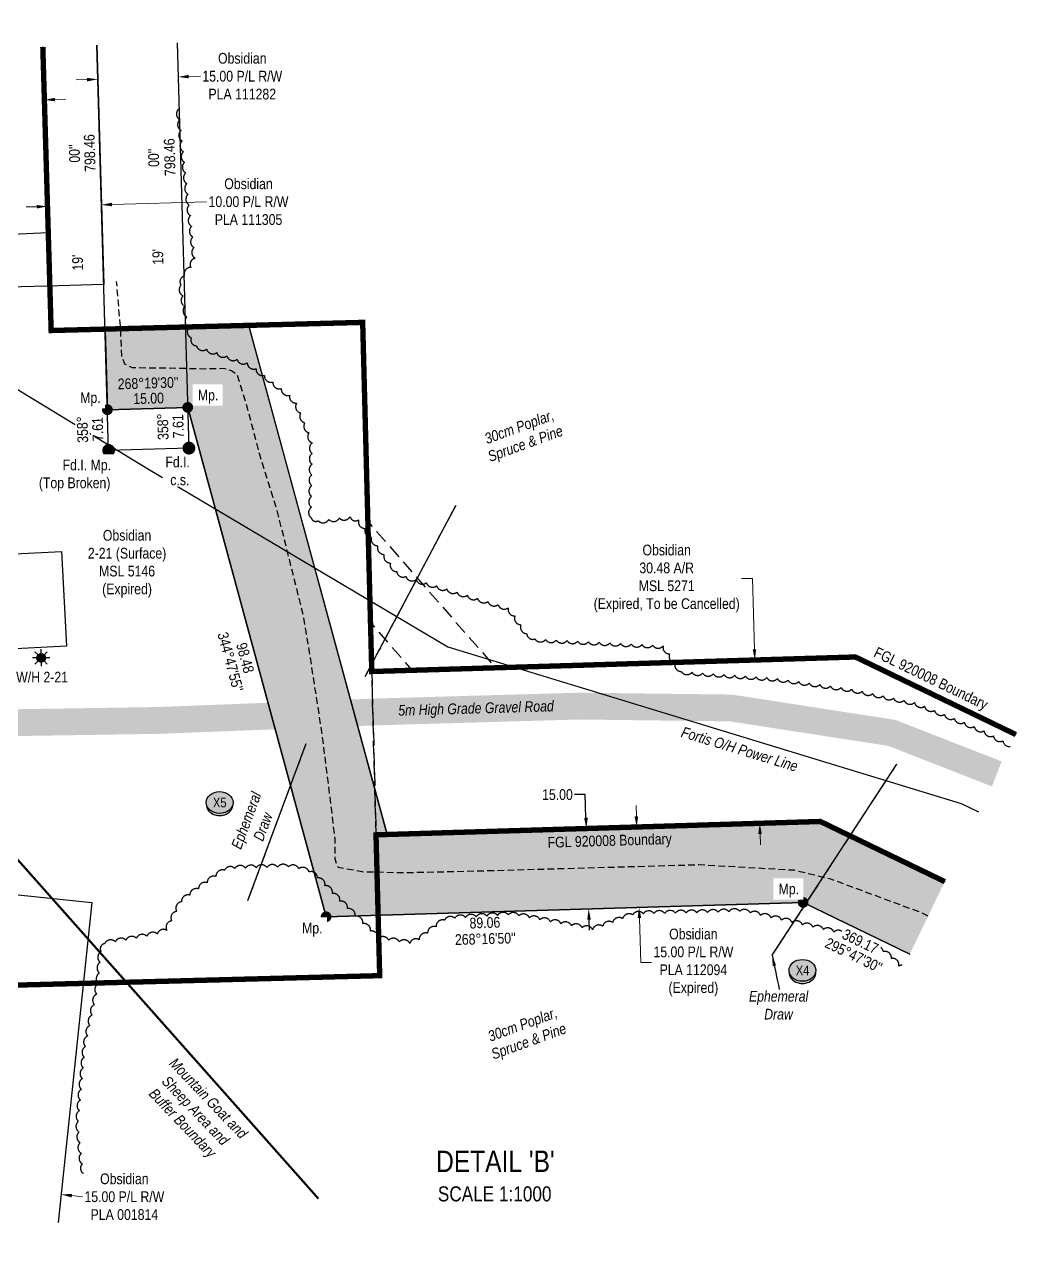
# Model space of a CAD drawing. Extents: x 627382 to 632469, y 5829498 to 5833219.
# Drawn here: x 627916 to 628843, y 5831524 to 5832666 of the extents above; entities that cross this region are included whole.
import ezdxf
from ezdxf.enums import TextEntityAlignment as Align

# ---------------------------------------------------------------- set-up
doc = ezdxf.new("R2010")
doc.units = 0
doc.header["$LTSCALE"] = 5
doc.header["$PDMODE"] = 34
doc.header["$PDSIZE"] = 0.03
for name, pattern in [('0', [1, 1, 0]), ('CENTERLINEX3', [5, 2.5, -1, 0.5, -1]), ('DASHDOT2', [12.7, 6.35, -3.175, 0, -3.175]), ('foc-ACCESSROAD', [3.75, 2.5, -1.25]), ('foc-FLOWLINE', [3.75, 2.5, -1.25]), ('foc-TOPO-ephemeral', [6.25, 3.125, -0.625, 0.625, -0.625, 0.625, -0.625]), ('UG_PIPE', [1.875, 1.25, -0.625])]:
    doc.linetypes.add(name, pattern=pattern)
doc.layers.get('Defpoints').update_dxf_attribs({"color": 9})
doc.layers.add('AS-FMA-T', color=7, linetype='Continuous', true_color=0x00b386)
for name, color, linetype in [('AS-PIPE-UG', 44, 'UG_PIPE'), ('AS-POWER', 104, 'foc-POWER'), ('AS-POWER-T', 104, 'Continuous'), ('AS-ROADS', 254, 'Continuous'), ('AS-WILDLIFE', 131, 'DASHDOT2'), ('C-AR', 13, 'foc-ACCESSROAD'), ('C-RW', 13, 'Continuous'), ('C-WS', 13, 'foc-ACCESSROAD'), ('C-WS-S', 8, 'Continuous'), ('CG-NOTES', 7, 'Continuous'), ('F-EZE', 190, 'foc-FLOWLINE'), ('L-BD', 7, 'Continuous'), ('L-MON', 1, 'Continuous'), ('P-CROSSINGS', 250, 'Continuous'), ('P-PROPOSED', 10, 'Continuous'), ('P-PROPOSED-H', 21, 'Continuous'), ('P-TXT', 4, 'Continuous'), ('T-BUSH', 110, '0'), ('T-BUSH-T', 110, 'Continuous'), ('T-DRAW', 143, 'foc-TOPO-ephemeral'), ('T-WATER-T', 170, 'Continuous')]:
    doc.layers.add(name, color=color, linetype=linetype)
doc.layers.add('AS-TRAPPER BOUNDARY', color=7, linetype='CENTERLINEX3', true_color=0xb85c00, transparency=0.6)
for name, color, linetype, lineweight in [('C-AR-T', 13, 'Continuous', 9), ('C-RW-T', 13, 'Continuous', 9), ('C-WS-T', 13, 'Continuous', 9), ('T-TEXT', 48, 'Continuous', 18)]:
    doc.layers.add(name, color=color, linetype=linetype, lineweight=lineweight)
doc.styles.add('240', font='ARIALN.TTF', dxfattribs={"height": 30})
doc.styles.add('80CG', font='ARIALN.TTF', dxfattribs={"height": 10})
doc.styles.add('80L', font='ARIALN.TTF', dxfattribs={"height": 10})
doc.styles.add('80LS', font='ARIALNI.TTF', dxfattribs={"height": 10})
doc.styles.add('Crossing', font='ARIALN.TTF', dxfattribs={"height": 10})
doc.styles.add('foc-LtypeFont', font='ARIALN.TTF', dxfattribs={"height": 7.35})
doc.linetypes.add('foc-POWER', pattern='A,6,-1,["P",foc-LtypeFont,S=0.2,R=0,X=-0.625,Y=-0.75],-1.24,4', length=12.24)
doc.linetypes.add('foc-TOPO-flowdirection-NOLINE', pattern='A,0,[">",foc-LtypeFont,S=0.3,R=0,X=0,Y=-0.945],-20,[">",foc-LtypeFont,S=0.3,R=0,X=0,Y=-0.945],0', length=20)
doc.dimstyles.new('Compass 5 000', dxfattribs={"dimscale": 5, "dimtxt": 9, "dimasz": 2, "dimexe": 0.2, "dimexo": 0.0625, "dimgap": 0.5, "dimtad": 0, "dimtih": 1, "dimtoh": 1, "dimzin": 0, "dimdsep": 46, "dimtxsty": '80CG', "dimcen": 0.1, "dimse1": 1, "dimse2": 1, "dimclrd": 256, "dimclrt": 256, "dimaunit": 1, "dimadec": 4, "dimazin": 0, "dimtfac": 0.06, "dimtofl": 0, "dimtmove": 0, "dimatfit": 1, "dimfxl": 0.2, "dimtolj": 1, "dimtzin": 0, "dimlwd": -1, "dimarcsym": 0})

# ---------------------------------------------------------------- blocks, each defined once
blk = doc.blocks.new('fdia')
at = {"color": 255, "const_width": 1}
blk.add_lwpolyline([(-0.5, 0, 1), (0.5, 0, 1)], format="xyb", close=True, dxfattribs=at)
blk = doc.blocks.new('Fdiaa')
blk.add_blockref('fdia', (0, 0))
blk = doc.blocks.new('fdib')
at = {"color": 1, "const_width": 1.6}
blk.add_lwpolyline([(-0.4, 0, 1), (0.4, 0, 1)], format="xyb", close=True, dxfattribs=at)
at = {"color": 1}
blk.add_circle((0, 0), 0.8, dxfattribs=at)
blk = doc.blocks.new('Fdibb')
blk.add_blockref('fdib', (0, 0))
blk = doc.blocks.new('fdicc')
for name in ['Fdibb', 'Fdiaa']:
    blk.add_blockref(name, (0, 0))
blk = doc.blocks.new('FDI')
blk.add_blockref('fdicc', (0, 0))
blk = doc.blocks.new('GAS')
h = blk.add_hatch(color=255)
h.dxf.hatch_style = 1
edge = h.paths.add_edge_path()
edge.add_arc((0, 0), 0.9, 0, 360)
for p, q in [((-0.81, 0), (-1.62, 0)), ((-0.57, 0.57), (-1.14, 1.14)), ((0, 0.81), (0, 1.62)), ((0.57, 0.57), (1.14, 1.14)), ((1.62, 0), (0.81, 0)), ((-0.57, -0.57), (-1.14, -1.14)), ((0, -0.81), (0, -1.62)), ((1.14, -1.14), (0.57, -0.57))]:
    blk.add_line(p, q)
blk.add_circle((0, 0), 0.8)
blk = doc.blocks.new('PLIA')
at = {"color": 255, "const_width": 1}
blk.add_lwpolyline([(-0.5, 0, 1), (0.5, 0, 1)], format="xyb", close=True, dxfattribs=at)
blk = doc.blocks.new('PLIAA')
blk.add_blockref('PLIA', (0, 0))
blk = doc.blocks.new('PLIB')
at = {"color": 1}
blk.add_circle((0, 0), 0.8, dxfattribs=at)
blk = doc.blocks.new('PLIBB')
blk.add_blockref('PLIB', (0, 0))
blk = doc.blocks.new('PLICC')
for name in ['PLIAA', 'PLIBB']:
    blk.add_blockref(name, (0, 0))
blk = doc.blocks.new('PLI')
blk.add_blockref('PLICC', (0, 0))
blk = doc.blocks.new('*D69')
at = {"layer": 'C-RW-T', "transparency": 16777216}
for p, q in [((628069.4, 5832617.1), (628080.2, 5832617.4)), ((627974.4, 5832614.3), (627964.4, 5832614))]:
    blk.add_line(p, q, dxfattribs=at)
for points in [[(628069.3, 5832618.7), (628069.4, 5832615.4), (628059.4, 5832616.8)], [(627974.4, 5832615.9), (627974.5, 5832612.6), (627984.4, 5832614.6)]]:
    blk.add_solid(points, dxfattribs=at)
at = {"layer": 'Defpoints', "color": 0, "transparency": 16777216}
for p in [(628059.4, 5832616.8), (628059.7, 5832604.8), (627984.8, 5832602.6)]:
    blk.add_point(p, dxfattribs=at)
at = {"layer": 'C-RW-T', "transparency": 16777216, "insert": (628119.3, 5832617.4), "char_height": 10, "attachment_point": 5, "style": '80CG'}
blk.add_mtext('\\A1;Obsidian\\P15.00 P/L R/W\\PPLA 111282', dxfattribs=at)
blk = doc.blocks.new('*D70')
at = {"layer": 'C-RW-T', "transparency": 16777216}
for p, q in [((627927.6, 5832495.7), (627917.6, 5832495.5)), ((627997.9, 5832497.8), (628086, 5832500.4))]:
    blk.add_line(p, q, dxfattribs=at)
for points in [[(627927.6, 5832497.4), (627927.7, 5832494.1), (627937.6, 5832496)], [(627997.8, 5832499.5), (627997.9, 5832496.1), (627987.9, 5832497.5)]]:
    blk.add_solid(points, dxfattribs=at)
at = {"layer": 'Defpoints', "color": 0, "transparency": 16777216}
for p in [(627937.6, 5832496.9), (627987.8, 5832498.3), (627987.9, 5832497.5)]:
    blk.add_point(p, dxfattribs=at)
at = {"layer": 'C-RW-T', "transparency": 16777216, "insert": (628125.1, 5832500.4), "char_height": 10, "attachment_point": 5, "style": '80CG'}
blk.add_mtext('\\A1;Obsidian\\P10.00 P/L R/W\\PPLA 111305', dxfattribs=at)
blk = doc.blocks.new('*D71')
at = {"layer": 'C-AR-T', "transparency": 16777216}
for p, q in [((627944.7, 5832595.7), (627954.7, 5832595.9)), ((627824.2, 5832592.1), (627760.2, 5832590.2))]:
    blk.add_line(p, q, dxfattribs=at)
for points in [[(627824.1, 5832593.8), (627824.2, 5832590.4), (627834.2, 5832592.4)], [(627944.6, 5832597.3), (627944.7, 5832594), (627934.7, 5832595.4)]]:
    blk.add_solid(points, dxfattribs=at)
at = {"layer": 'Defpoints', "color": 0, "transparency": 16777216}
for p in [(627834.1, 5832593.6), (627934.7, 5832596.6), (627834.2, 5832592.4)]:
    blk.add_point(p, dxfattribs=at)
at = {"layer": 'C-AR-T', "transparency": 16777216, "insert": (627732.3, 5832590.2), "char_height": 10, "attachment_point": 5, "style": '80CG'}
blk.add_mtext('\\A1;Obsidian\\P20.12 A/R\\PMSL 5146\\P(Expired)', dxfattribs=at)
blk = doc.blocks.new('*D73')
at = {"layer": 'C-AR-T', "transparency": 16777216}
for p, q in [((628595.1, 5832149.1), (628585.1, 5832149.1)), ((628597.1, 5832083), (628595.1, 5832149.1)), ((628602.3, 5831910.8), (628602.6, 5831900.8))]:
    blk.add_line(p, q, dxfattribs=at)
for points in [[(628598.7, 5832083.1), (628595.4, 5832083), (628597.4, 5832073)], [(628603.9, 5831910.8), (628600.6, 5831910.7), (628602, 5831920.8)]]:
    blk.add_solid(points, dxfattribs=at)
at = {"layer": 'Defpoints', "color": 0, "transparency": 16777216}
for p in [(628441.2, 5832068.3), (628597.4, 5832073), (628445.7, 5831916.1)]:
    blk.add_point(p, dxfattribs=at)
at = {"layer": 'C-AR-T', "transparency": 16777216, "insert": (628515.2, 5832149.1), "char_height": 10, "attachment_point": 5, "style": '80CG'}
blk.add_mtext('\\A1;Obsidian\\P30.48 A/R\\PMSL 5271\\P(Expired, To be Cancelled)', dxfattribs=at)
blk = doc.blocks.new('*D82')
at = {"layer": 'C-RW-T', "transparency": 16777216}
for p, q in [((627865.8, 5831583.5), (627855.8, 5831584.6)), ((627960.3, 5831573.6), (627970.2, 5831572.5))]:
    blk.add_line(p, q, dxfattribs=at)
for points in [[(627865.9, 5831585.2), (627865.6, 5831581.8), (627875.7, 5831582.5)], [(627960.5, 5831575.2), (627960.1, 5831571.9), (627950.3, 5831574.6)]]:
    blk.add_solid(points, dxfattribs=at)
at = {"layer": 'Defpoints', "color": 0, "transparency": 16777216}
for p in [(627875.8, 5831583.6), (627950.3, 5831574.6), (627950.5, 5831575.8)]:
    blk.add_point(p, dxfattribs=at)
at = {"layer": 'C-RW-T', "transparency": 16777216, "insert": (628009.3, 5831572.5), "char_height": 10, "attachment_point": 5, "style": '80CG'}
blk.add_mtext('\\A1;Obsidian\\P15.00 P/L R/W\\PPLA 001814', dxfattribs=at)
blk = doc.blocks.new('*D83')
at = {"layer": 'C-RW-T', "transparency": 16777216}
for p, q in [((628486.9, 5831927.3), (628486.6, 5831937.3)), ((628489.8, 5831832.4), (628491, 5831791)), ((628491, 5831791), (628501, 5831791))]:
    blk.add_line(p, q, dxfattribs=at)
for points in [[(628488.6, 5831927.4), (628485.2, 5831927.3), (628487.2, 5831917.3)], [(628491.4, 5831832.4), (628488.1, 5831832.3), (628489.5, 5831842.4)]]:
    blk.add_solid(points, dxfattribs=at)
at = {"layer": 'Defpoints', "color": 0, "transparency": 16777216}
for p in [(628511.2, 5831918), (628489.5, 5831842.4), (628513.5, 5831843.1)]:
    blk.add_point(p, dxfattribs=at)
at = {"layer": 'C-RW-T', "transparency": 16777216, "insert": (628540.1, 5831791), "char_height": 10, "attachment_point": 5, "style": '80CG'}
blk.add_mtext('\\A1;Obsidian\\P15.00 P/L R/W\\PPLA 112094\\P(Expired)', dxfattribs=at)
blk = doc.blocks.new('*D88')
at = {"layer": 'Defpoints', "color": 0, "transparency": 16777216}
for p in [(628432.4, 5831915.7), (628440.2, 5831915.9), (628434.6, 5831840.7)]:
    blk.add_point(p, dxfattribs=at)
at = {"layer": 'P-TXT', "transparency": 16777216}
for p, q in [((628439.2, 5831947.5), (628429.2, 5831947.5)), ((628439.9, 5831925.9), (628439.2, 5831947.5)), ((628442.7, 5831831), (628443, 5831821))]:
    blk.add_line(p, q, dxfattribs=at)
for points in [[(628441.6, 5831925.9), (628438.2, 5831925.8), (628440.2, 5831915.9)], [(628444.4, 5831831), (628441.1, 5831830.9), (628442.4, 5831841)]]:
    blk.add_solid(points, dxfattribs=at)
at = {"layer": 'P-TXT', "transparency": 16777216, "insert": (628413.3, 5831947.5), "char_height": 10, "attachment_point": 5, "style": '80CG'}
blk.add_mtext('\\A1;15.00', dxfattribs=at)
blk = doc.blocks.new('xing2')
h = blk.add_hatch(color=50)
h.dxf.hatch_style = 1
edge = h.paths.add_edge_path()
edge.add_ellipse((0, 0), major_axis=(-12.5, 0), ratio=0.816297, start_angle=0, end_angle=360)
h = blk.add_hatch(color=250)
h.dxf.hatch_style = 1
edge = h.paths.add_edge_path()
edge.add_ellipse((0, -2), major_axis=(-12.5, 0), ratio=0.816297, start_angle=0, end_angle=180)
edge.add_line((12.5, -2), (12.5, 0))
edge.add_ellipse((0, 0), major_axis=(-12.5, 0), ratio=0.816297, start_angle=0, end_angle=180, ccw=False)
edge.add_line((-12.5, 0), (-12.5, -2))
at = {"color": 250}
blk.add_ellipse((0, 0), major_axis=(-12.5, 0), ratio=0.816297, dxfattribs=at)
blk.add_ellipse((0, -2), major_axis=(-12.5, 0), ratio=0.816297, start_param=0, end_param=3.141593, dxfattribs=at)
at = {"color": 250, "style": 'Crossing'}
blk.add_attdef('CROSSING', text='', height=9, dxfattribs=at).set_placement((0.1, 0), align=Align.MIDDLE_CENTER)
at = {"color": 250, "style": 'Crossing', "flags": 1}
for tag, p in [('OWNER', (0.1, -12.5)), ('DESCRIPTION', (0.1, -25.8)), ('LOCATION', (0.1, -39.3)), ('DWG_REF', (0.1, -52.8))]:
    blk.add_attdef(tag, text='', height=9, dxfattribs=at).set_placement(p, align=Align.MIDDLE_CENTER)

msp = doc.modelspace()

# ---------------------------------------------------------------- hatches: boundary and pattern name
at = {"layer": 'P-PROPOSED-H'}
h = msp.add_hatch(color=256, dxfattribs=at)
h.dxf.hatch_style = 1
h.paths.add_polyline_path([(628774.609, 5831866.365), (628658.543, 5831922.454), (628254.345, 5831910.322), (628125.291, 5832385.287), (627991.286, 5832381.369), (627993.488, 5832306.427), (628068.43, 5832308.618), (628197.497, 5831833.607), (628642.447, 5831846.962), (628741.988, 5831798.859)])

# ---------------------------------------------------------------- linework, layer by layer
at = {"layer": 'AS-PIPE-UG', "flags": 128}
msp.add_lwpolyline([(628759.049, 5831834.165), (628751.197, 5831837.937), (628668.272, 5831868.637), (628633.972, 5831876.917), (628545.237, 5831881.917), (628351.427, 5831876.392), (628271.492, 5831874.497), (628232.517, 5831875.302), (628208.712, 5831879.447), (628205.872, 5831887.477), (628205.842, 5831906.497), (628202.732, 5831932.912), (628193.572, 5832006.062), (628181.987, 5832080.497), (628176.192, 5832115.047), (628151.347, 5832214.457), (628135.332, 5832265.642), (628122.742, 5832313.352), (628114.822, 5832338.767), (628109.397, 5832342.617), (628101.907, 5832344.792), (628084.412, 5832344.397), (628042.942, 5832345.197), (628016.512, 5832345.447), (628009.717, 5832348.957), (628006.922, 5832356.652), (628005.882, 5832380.482), (628002.087, 5832426.042)], dxfattribs=at)
at = {"layer": 'AS-POWER', "flags": 128}
msp.add_lwpolyline([(627839.012, 5832368.227), (628031.887, 5832250.887), (628310.947, 5832085.212), (628790.017, 5831939.332), (628806.041, 5831931.408)], dxfattribs=at)
at = {"layer": 'AS-ROADS', "const_width": 25, "flags": 128}
msp.add_lwpolyline([(628823.142, 5831966.795), (628725.292, 5832005.057), (628575.092, 5832028.317), (628433.247, 5832030.067), (628245.077, 5832024.642), (628041.002, 5832016.687), (627867.842, 5832013.982), (627740.822, 5832008.097), (627404.73, 5831993.157)], dxfattribs=at)
at = {"layer": 'AS-TRAPPER BOUNDARY', "color": 114, "true_color": 0x008f47, "const_width": 4.998, "flags": 128}
for points in [[(628840.897, 5832003.536), (628691.251, 5832075.852), (628240.094, 5832062.311), (628231.612, 5832387.872), (627941.013, 5832380.301), (627933.242, 5832644.79)], [(627406.553, 5831957.617), (627447.564, 5831959.721), (627521.126, 5831963.493), (627596.088, 5831967.338), (627632.92, 5831969.226), (627638.297, 5831762.814), (628247.484, 5831778.686), (628244.062, 5831910.013), (628658.543, 5831922.454), (628774.609, 5831866.365)]]:
    msp.add_lwpolyline(points, dxfattribs=at)
at = {"layer": 'AS-WILDLIFE', "const_width": 2, "flags": 128}
msp.add_lwpolyline([(627451.695, 5832403.103), (627775.923, 5832037.719), (627936.862, 5831856.352), (628190.368, 5831570.666)], dxfattribs=at)
at = {"layer": 'C-AR', "flags": 128}
msp.add_lwpolyline([(627933.242, 5832644.79), (627939.795, 5832421.746), (627941.013, 5832380.301), (628231.612, 5832387.872), (628247.484, 5831778.686), (627638.297, 5831762.814), (627622.426, 5832372), (627840.481, 5832377.682), (627832.72, 5832641.836)], dxfattribs=at)
at = {"layer": 'C-RW'}
for points in [[(627983.503, 5832646.266), (627990.056, 5832423.247), (627937.43, 5832421.676), (627901.065, 5832420.587), (627836.893, 5832418.667), (627790.022, 5832417.264), (627778.48, 5832416.918), (627732.737, 5832415.621), (627668.054, 5832373.189), (627572.887, 5832370.537), (627717.084, 5832465.131), (627777.029, 5832466.928), (627812.741, 5832467.996), (627835.394, 5832468.675), (627872.492, 5832469.787), (627876.999, 5832469.038), (627938.326, 5832471.754), (627933.242, 5832644.79)], [(628058.446, 5832648.468), (628069.547, 5832270.617), (627994.605, 5832268.415), (627983.503, 5832646.266)], [(628741.988, 5831798.859), (628642.447, 5831846.962), (628197.497, 5831833.607), (628068.402, 5832308.617), (627993.487, 5832306.427), (627991.286, 5832381.369), (628125.259, 5832385.286), (628254.342, 5831910.322), (628658.543, 5831922.454), (628774.609, 5831866.365)], [(627398.872, 5832107.4), (627591.592, 5832117.283), (627641.542, 5832119.845), (627649.27, 5832120.243), (627657.189, 5832120.647), (627761.443, 5832125.993), (627769.319, 5832126.396), (627902.872, 5832133.249), (627900.892, 5832171.777), (627950.81, 5832174.342), (627955.354, 5832085.892), (627746.38, 5832075.17), (627642.905, 5832069.801), (627626.368, 5832069.014), (627593.088, 5832067.307), (627401.432, 5832057.481)], [(627872.977, 5831556.478), (627895.781, 5831773.817), (627904.275, 5831854.768), (627978.911, 5831846.934), (627971.478, 5831776.085), (627947.613, 5831548.647)]]:
    msp.add_lwpolyline(points, dxfattribs=at)
at = {"layer": 'C-RW', "flags": 128}
msp.add_lwpolyline([(628741.988, 5831798.859), (628642.447, 5831846.962), (628197.497, 5831833.607), (628068.402, 5832308.617), (627993.487, 5832306.427), (627991.296, 5832381.37), (628125.259, 5832385.286), (628254.342, 5831910.322), (628658.543, 5831922.454), (628774.609, 5831866.365)], dxfattribs=at)
at = {"layer": 'C-WS', "flags": 128}
msp.add_lwpolyline([(628774.609, 5831866.365), (628658.543, 5831922.454), (628244.062, 5831910.013), (628240.094, 5832062.311), (628691.251, 5832075.852), (628840.897, 5832003.536)], dxfattribs=at)
at = {"layer": 'F-EZE', "flags": 128}
msp.add_lwpolyline([(628355.658, 5832065.779), (628277.766, 5832063.441), (628238.899, 5832108.198), (628236.448, 5832202.269), (628355.658, 5832065.779)], close=True, dxfattribs=at)
at = {"layer": 'T-BUSH', "flags": 128}
for points in [[(628059.963, 5832586.787, 0.52056705), (628061.064, 5832576.852, 0.52056705), (628062.165, 5832566.916, 0.52056705), (628063.266, 5832556.98, 0.52056705), (628064.367, 5832547.044, 0.52056705), (628065.468, 5832537.109, 0.52056705), (628066.569, 5832527.173, 0.52056705), (628067.67, 5832517.237, 0.52056705), (628068.772, 5832507.301, 0.52056705), (628069.873, 5832497.365, 0.52056705), (628070.974, 5832487.43, 0.52056705), (628072.075, 5832477.494, 0.52056705), (628073.176, 5832467.558, 0.52056705), (628074.277, 5832457.622, 0.52056705), (628075.378, 5832447.687, 0.52056705), (628071.342, 5832439.158, 0.52056705), (628065.332, 5832431.169, 0.52056705), (628062.181, 5832422.507, 0.52056705), (628063.991, 5832412.675, 0.52056705), (628065.801, 5832402.844, 0.52056705), (628067.611, 5832393.012, 0.52056705), (628069.555, 5832383.209, 0.52056705), (628071.768, 5832373.46, 0.52056705), (628076.503, 5832365.998, 0.52056705), (628085.988, 5832362.84, 0.52056705), (628095.472, 5832359.681, 0.52056705), (628104.957, 5832356.523, 0.52056705), (628114.442, 5832353.365, 0.52056705), (628123.926, 5832350.206, 0.52056705), (628132.115, 5832344.645, 0.52056705), (628139.965, 5832338.455, 0.52056705), (628147.814, 5832332.265, 0.52056705), (628155.664, 5832326.076, 0.52056705), (628163.514, 5832319.886, 0.52056705), (628170.029, 5832312.688, 0.52056705), (628173.839, 5832303.446, 0.52056705), (628177.649, 5832294.204, 0.52056705), (628181.46, 5832284.962, 0.52056705), (628184.673, 5832275.606, 0.52056705), (628184.533, 5832265.61, 0.52056705), (628184.393, 5832255.615, 0.52056705), (628184.253, 5832245.619, 0.52056705), (628184.113, 5832235.623, 0.52056705), (628183.973, 5832225.628, 0.52056705), (628183.833, 5832215.632, 0.52056705), (628183.693, 5832205.637, 0.52056705), (628190.058, 5832202.918, 0.52056705), (628199.976, 5832204.174, 0.52056705), (628209.893, 5832205.43, 0.52056705), (628219.81, 5832206.686, 0.52056705), (628227.936, 5832203.769, 0.52056705), (628233.853, 5832195.712, 0.52056705), (628239.77, 5832187.655, 0.52056705), (628245.687, 5832179.597, 0.52056705), (628251.604, 5832171.54, 0.52056705), (628257.521, 5832163.482, 0.52056705), (628263.438, 5832155.425, 0.52056705), (628271.902, 5832150.958, 0.52056705), (628281.462, 5832148.034, 0.52056705), (628291.021, 5832145.11, 0.52056705), (628300.58, 5832142.185, 0.52056705), (628310.14, 5832139.261, 0.52056705), (628319.699, 5832136.337, 0.52056705), (628329.258, 5832133.412, 0.52056705), (628338.818, 5832130.488, 0.52056705), (628348.377, 5832127.564, 0.52056705), (628357.936, 5832124.639, 0.52056705), (628367.495, 5832121.715, 0.52056705), (628373.632, 5832114.179, 0.52056705), (628379.2, 5832105.877, 0.52056705), (628384.767, 5832097.574, 0.52056705), (628392.279, 5832092.696, 0.52056705), (628402.262, 5832092.168, 0.52056705), (628412.245, 5832091.641, 0.52056705), (628422.227, 5832091.114, 0.52056705), (628432.21, 5832090.586, 0.52056705), (628442.193, 5832090.059, 0.52056705), (628452.175, 5832089.532, 0.52056705), (628462.158, 5832089.004, 0.52056705), (628472.141, 5832088.477, 0.52056705), (628482.123, 5832087.95, 0.52056705), (628492.106, 5832087.422, 0.52056705), (628502.089, 5832086.895, 0.52056705), (628512.071, 5832086.368, 0.52056705), (628517.878, 5832078.764, 0.52056705), (628523.166, 5832070.28, 0.52056705), (628528.781, 5832062.339, 0.52056705), (628538.751, 5832061.622, 0.52056705), (628548.722, 5832060.906, 0.52056705), (628558.693, 5832060.189, 0.52056705), (628568.664, 5832059.473, 0.52056705), (628578.635, 5832058.756, 0.52056705), (628588.606, 5832058.039, 0.52056705), (628598.577, 5832057.323, 0.52056705), (628608.548, 5832056.606, 0.52056705), (628618.502, 5832055.74, 0.52056705), (628628.4, 5832054.335, 0.52056705), (628638.297, 5832052.93, 0.52056705), (628648.195, 5832051.525, 0.52056705), (628658.092, 5832050.12, 0.52056705), (628667.989, 5832048.715, 0.52056705), (628677.887, 5832047.31, 0.52056705), (628687.777, 5832045.866, 0.52056705), (628697.554, 5832043.779, 0.52056705), (628707.33, 5832041.693, 0.52056705), (628717.106, 5832039.606, 0.52056705), (628726.883, 5832037.52, 0.52056705), (628736.659, 5832035.433, 0.52056705), (628746.436, 5832033.347, 0.52056705), (628755.782, 5832029.862, 0.52056705), (628765.044, 5832026.098, 0.52056705), (628774.305, 5832022.335, 0.52056705), (628783.566, 5832018.571, 0.52056705), (628792.827, 5832014.807, 0.52056705), (628802.088, 5832011.044, 0.52056705), (628811.18, 5832006.917, 0.52056705), (628820.031, 5832002.269, 0.52056705), (628828.881, 5831997.622, 0.40306046), (628835.476, 5831992.319, 0.40306046)], [(628734.783, 5831788.534, 0.13404631), (628731.783, 5831787.587, 0.52056705), (628724.844, 5831794.784, 0.52056705), (628717.292, 5831801.131, 0.52056705), (628708.284, 5831805.466, 0.52056705), (628699.276, 5831809.801, 0.52056705), (628690.269, 5831814.136, 0.52056705), (628680.837, 5831817.255, 0.52056705), (628671.087, 5831819.463, 0.52056705), (628661.337, 5831821.671, 0.52056705), (628651.588, 5831823.879, 0.52056705), (628641.838, 5831826.087, 0.52056705), (628632.088, 5831828.295, 0.52056705), (628622.338, 5831830.503, 0.52056705), (628612.589, 5831832.71, 0.52056705), (628602.839, 5831834.918, 0.52056705), (628593.089, 5831837.126, 0.52056705), (628583.28, 5831838.675, 0.52056705), (628573.293, 5831838.24, 0.52056705), (628563.306, 5831837.805, 0.52056705), (628553.315, 5831837.494, 0.52056705), (628543.32, 5831837.322, 0.52056705), (628533.325, 5831837.15, 0.52056705), (628523.33, 5831836.978, 0.52056705), (628513.335, 5831836.807, 0.52056705), (628503.339, 5831836.635, 0.52056705), (628493.344, 5831836.463, 0.52056705), (628483.522, 5831835.388, 0.52056705), (628474.171, 5831831.855, 0.52056705), (628464.819, 5831828.322, 0.52056705), (628455.468, 5831824.789, 0.52056705), (628446.089, 5831821.573, 0.52056705), (628436.265, 5831823.423, 0.52056705), (628426.441, 5831825.273, 0.52056705), (628416.617, 5831827.122, 0.52056705), (628406.793, 5831828.972, 0.52056705), (628396.967, 5831830.814, 0.52056705), (628387.141, 5831832.654, 0.52056705), (628377.316, 5831834.493, 0.52056705), (628367.433, 5831835.407, 0.52056705), (628357.455, 5831834.787, 0.52056705), (628347.478, 5831834.166, 0.52056705), (628337.501, 5831833.546, 0.52056705), (628327.523, 5831832.926, 0.52056705), (628317.546, 5831832.305, 0.52056705), (628308.035, 5831830.44, 0.52056705), (628300.11, 5831824.347, 0.52056705), (628292.185, 5831818.254, 0.52056705), (628284.26, 5831812.161, 0.52056705), (628275.645, 5831808.734, 0.52056705), (628265.759, 5831810.218, 0.52056705), (628255.873, 5831811.701, 0.52056705), (628246.024, 5831813.258, 0.52056705), (628238.871, 5831820.242, 0.52056705), (628231.718, 5831827.225, 0.52056705), (628224.565, 5831834.209, 0.52056705), (628217.412, 5831841.192, 0.52056705), (628210.259, 5831848.176, 0.52056705), (628203.267, 5831855.317, 0.52056705), (628196.381, 5831862.564, 0.52056705), (628189.496, 5831869.811, 0.52056705), (628181.546, 5831875.373, 0.52056705), (628172.041, 5831878.468, 0.52056705), (628162.334, 5831880.158, 0.52056705), (628152.341, 5831879.867, 0.52056705), (628142.349, 5831879.575, 0.52056705), (628132.357, 5831879.284, 0.52056705), (628122.364, 5831878.992, 0.52056705), (628112.372, 5831878.701, 0.52056705), (628102.841, 5831877.041, 0.52056705), (628094.718, 5831871.215, 0.52056705), (628086.594, 5831865.39, 0.52056705), (628078.47, 5831859.564, 0.52056705), (628070.346, 5831853.739, 0.52056705), (628062.581, 5831847.604, 0.52056705), (628058.012, 5831838.713, 0.52056705), (628053.442, 5831829.822, 0.52056705), (628048.872, 5831820.931, 0.52056705), (628040.145, 5831817.533, 0.52056705), (628030.347, 5831815.552, 0.52056705), (628020.549, 5831813.571, 0.52056705), (628010.703, 5831811.849, 0.52056705), (628000.835, 5831810.251, 0.52056705), (627990.967, 5831808.653, 0.52056705), (627987.542, 5831801.142, 0.52056705), (627986.793, 5831791.173, 0.52056705), (627986.045, 5831781.205, 0.52056705), (627985.297, 5831771.236, 0.52056705), (627983.47, 5831761.424, 0.52056705), (627981.363, 5831751.652, 0.52056705), (627979.256, 5831741.88, 0.52056705), (627977.149, 5831732.108, 0.52056705), (627975.042, 5831722.336, 0.52056705), (627972.935, 5831712.564, 0.52056705), (627971.937, 5831702.622, 0.52056705), (627971.023, 5831692.667, 0.52056705), (627970.109, 5831682.712, 0.52056705), (627969.195, 5831672.758, 0.52056705), (627968.281, 5831662.803, 0.52056705), (627967.368, 5831652.848, 0.52056705), (627966.454, 5831642.893, 0.52056705), (627967.088, 5831632.948, 0.52056705), (627968.124, 5831623.005, 0.52056705), (627969.16, 5831613.063, 0.52056705), (627970.196, 5831603.12, 0.52056705), (627971.11, 5831594.348)]]:
    msp.add_lwpolyline(points, format="xyb", dxfattribs=at)
at = {"layer": 'T-DRAW', "flags": 128}
for points in [[(628318.357, 5832217.092), (628234.022, 5832057.802)], [(628124.552, 5831848.792), (628178.877, 5831995.102)], [(628613.642, 5831797.682), (628729.987, 5831975.907)]]:
    msp.add_lwpolyline(points, dxfattribs=at)
at = {"layer": 'T-DRAW', "linetype": 'foc-TOPO-flowdirection-NOLINE', "flags": 128}
for points in [[(628234.022, 5832057.802), (628318.357, 5832217.092)], [(628124.552, 5831848.792), (628178.877, 5831995.102)], [(628613.642, 5831797.682), (628729.987, 5831975.907)]]:
    msp.add_lwpolyline(points, dxfattribs=at)

# ---------------------------------------------------------------- block references
at = {"layer": 'C-WS-S', "xscale": 4.998301600000002, "yscale": 4.998301600000002, "zscale": 4.998301600000002}
msp.add_blockref('GAS', (627931.632, 5832074.987), dxfattribs=at)
at = {"layer": 'L-MON', "xscale": 4.998301600000002, "yscale": 4.998301600000002, "zscale": 4.998301600000002}
for p in [(628068.402, 5832308.617), (628642.447, 5831846.962), (628197.497, 5831833.607)]:
    msp.add_blockref('PLI', p, dxfattribs=at)
at = {"layer": 'L-MON', "color": 3, "xscale": 4.998301600000002, "yscale": 4.998301600000002, "zscale": 4.998301600000002}
msp.add_blockref('FDI', (628069.547, 5832270.617), dxfattribs=at)
at = {"layer": 'P-CROSSINGS', "color": 5, "xscale": 0.99966032, "yscale": 0.99966032, "zscale": 0.99966032}
for p, values in [((628098.168, 5831940.15), {'CROSSING': 'X5'}), ((628641.838, 5831783.596), {'CROSSING': 'X4'})]:
    msp.add_blockref('xing2', p, dxfattribs=at).add_auto_attribs(values)

# ---------------------------------------------------------------- texts
at = {"layer": 'AS-FMA-T', "style": '80L'}
for rotation, p in [(334.207886, (628707.549, 5832076.678)), (1.719194, (628404.283, 5831897.977))]:
    msp.add_text('FGL 920008 Boundary', height=9.99076, rotation=rotation, dxfattribs=at).set_placement(p)
at = {"layer": 'AS-POWER-T', "insert": (628516.298, 5832015.552), "char_height": 9.99241, "attachment_point": 1, "rotation": 343.064159, "style": '80L'}
msp.add_mtext_dynamic_manual_height_columns('\\pi15.191;{\\fArial Narrow|b0|i1|c0|p34;Fortis O/H Power Line}', width=142.14576, gutter_width=49.979, heights=[0], dxfattribs=at)
at = {"layer": 'AS-WILDLIFE', "insert": (628074.645, 5831651.856), "char_height": 10, "attachment_point": 5, "rotation": 313.753354, "style": '240'}
msp.add_mtext_dynamic_manual_height_columns('{\\fArial Narrow|b0|i1|c0|p34;Mountain Goat and\\PSheep Area and\\PBuffer Boundary}', width=98.11501, gutter_width=45, heights=[0], dxfattribs=at)
at = {"layer": 'CG-NOTES', "color": 3, "insert": (628277.202, 5831615.51), "char_height": 19.98606, "width": 153.57463, "attachment_point": 1, "style": '80CG'}
msp.add_mtext("\\pi22.93;DETAIL 'B'\\P\\pi24.534;{\\H0.7x;SCALE 1:1000}", dxfattribs=at)
at = {"layer": 'L-BD', "style": '80L'}
for s, rotation, p in [('798.46', 91.6829, (627976.954, 5832545.82)), ("00''", 91.6829, (627962.715, 5832545.402)), ("00''", 91.6829, (628036.588, 5832541.434)), ('798.46', 91.6829, (628051.576, 5832541.874)), ("19'", 91.6829, (627965.704, 5832443.666)), ("19'", 91.6829, (628040.553, 5832449.044)), ("268°19'30''", 1.6745, (628031.488, 5832331.29)), ('15.00', 1.6745, (628031.904, 5832317.051)), ('358°', 91.6829, (628045.207, 5832290.615)), ('7.61', 91.6829, (628059.446, 5832291.034)), ("344°47'55''", 285.201, (628108.301, 5832071.278)), ('98.48', 285.201, (628122.047, 5832075.014)), ('89.06', 1.7192, (628345.627, 5831828.094)), ("268°16'50''", 1.7192, (628346.077, 5831813.105)), ("295°47'30''", 334.208, (628689.637, 5831797.789))]:
    msp.add_text(s, height=9.9966, rotation=rotation, dxfattribs=at).set_placement(p, align=Align.MIDDLE)
at = {"layer": 'T-BUSH-T', "char_height": 10, "width": 73.04679, "attachment_point": 2, "rotation": 20, "style": '80LS'}
for insert in [(628375.907, 5832295.273), (628379.036, 5831737.969)]:
    msp.add_mtext('30cm Poplar,\\PSpruce & Pine', dxfattribs=dict(at, insert=insert))
at = {"layer": 'T-TEXT', "insert": (628337.17, 5832033.16), "char_height": 9.9966, "width": 145.78716, "attachment_point": 2, "rotation": 1.651398, "style": '80LS'}
msp.add_mtext('5m High Grade Gravel Road', dxfattribs=at)
at = {"layer": 'T-WATER-T', "insert": (628108.56, 5831898.963), "char_height": 9.98666, "attachment_point": 1, "rotation": 69.630005, "style": '80L'}
msp.add_mtext_dynamic_manual_height_columns('\\pi0.33532,t130.16;{\\fArial Narrow|b0|i1|c0|p34;Ephemeral\\P\\pi14.583,t144.41;Draw}', width=55.92428, gutter_width=50, heights=[0], dxfattribs=at)
at = {"layer": 'T-WATER-T', "insert": (628591.596, 5831764.435), "char_height": 9.98666, "attachment_point": 1, "style": '80L'}
msp.add_mtext_dynamic_manual_height_columns('\\pi0.34703,t130.17;{\\fArial Narrow|b0|i1|c0|p34;Ephemeral \\P\\pi14.595,t144.42;Draw}', width=55.94769, gutter_width=50, heights=[0], dxfattribs=at)

# ---------------------------------------------------------------- dimensions: what is measured, and where the dimension line sits
at = {"layer": 'C-AR-T'}
for base, p1, p2, angle, text, picture, middle in [((627834.172, 5832592.408), (627934.658, 5832596.587), (627834.136, 5832593.634), 181.682866, 'Obsidian\\P20.12 A/R\\PMSL 5146\\P(Expired)', '*D71', (627732.295, 5832590.235)), ((628597.383, 5832073.035), (628445.743, 5831916.066), (628441.173, 5832068.346), 91.719194, 'Obsidian\\P30.48 A/R\\PMSL 5271\\P(Expired, To be Cancelled)', '*D73', (628515.162, 5832149.073))]:
    dim = msp.add_linear_dim(base=base, p1=p1, p2=p2, angle=angle, text=text, dimstyle='Compass 5 000', dxfattribs=at)
    dim.commit()
    dim.dimension.update_dxf_attribs({"geometry": picture, "text_midpoint": middle, "dimtype": 161})
at = {"layer": 'C-RW-T'}
for base, p1, p2, angle, text, picture, middle in [((628059.377, 5832616.768), (627984.786, 5832602.616), (628059.728, 5832604.818), 1.682866, 'Obsidian\\P15.00 P/L R/W\\PPLA 111282', '*D69', (628119.287, 5832617.38)), ((627987.874, 5832497.516), (627937.588, 5832496.861), (627987.85, 5832498.338), 1.682866, 'Obsidian\\P10.00 P/L R/W\\PPLA 111305', '*D70', (628125.127, 5832500.4)), ((628489.457, 5831842.37), (628511.205, 5831918.031), (628513.454, 5831843.09), 271.719194, 'Obsidian\\P15.00 P/L R/W\\PPLA 112094\\P(Expired)', '*D83', (628540.084, 5831791.033))]:
    dim = msp.add_linear_dim(base=base, p1=p1, p2=p2, angle=angle, text=text, dimstyle='Compass 5 000', dxfattribs=at)
    dim.commit()
    dim.dimension.update_dxf_attribs({"geometry": picture, "text_midpoint": middle, "dimtype": 161})
dim = msp.add_aligned_dim(p1=(627875.824, 5831583.616), p2=(627950.46, 5831575.784), distance=-1.159, text='Obsidian\\P15.00 P/L R/W\\PPLA 001814', dimstyle='Compass 5 000', dxfattribs=at)
dim.commit()
dim.dimension.update_dxf_attribs({"geometry": '*D82', "text_midpoint": (628009.316, 5831572.545)})
at = {"layer": 'P-TXT'}
dim = msp.add_linear_dim(base=(628440.187, 5831915.9), p1=(628434.627, 5831840.724), p2=(628432.378, 5831915.665), angle=91.719194, text='15.00', dimstyle='Compass 5 000', dxfattribs=at)
dim.commit()
dim.dimension.update_dxf_attribs({"geometry": '*D88', "text_midpoint": (628413.302, 5831947.467), "dimtype": 161})

# ---------------------------------------------------------------- leaders
at = {"layer": 'T-WATER-T', "path_type": 1}
msp.add_leader([(628613.642, 5831797.682), (628620.192, 5831765.661)], dimstyle='Compass 5 000', override={"dimgap": 0.5, "dimtad": 0}, dxfattribs=at)

# ---------------------------------------------------------------- next in the draw order: texts
at = {"layer": 'C-WS-T', "insert": (628011.843, 5832162.804), "char_height": 9.9966, "attachment_point": 5, "style": '80CG', "bg_fill": 3, "box_fill_scale": 1.15, "bg_fill_color": 256, "bg_fill_true_color": 256, "bg_fill_transparency": 0}
msp.add_mtext('\\A1;Obsidian\\P2-21 (Surface)\\PMSL 5146\\P(Expired)', dxfattribs=at)
at = {"layer": 'C-WS-T', "insert": (627908.411, 5832062.068), "char_height": 9.9884, "width": 47.81405, "attachment_point": 1, "style": '80L', "bg_fill": 2}
msp.add_mtext('W/H 2-21', dxfattribs=at)
at = {"layer": 'L-BD', "char_height": 9.9966, "attachment_point": 5, "style": '80L', "bg_fill": 3, "box_fill_scale": 1.15, "bg_fill_color": 256, "bg_fill_true_color": 256, "bg_fill_transparency": 0}
for s, insert, width, rotation in [('7.61', (627984.518, 5832288.37), 10.85823, 91.6829), ('369.17', (628695.835, 5831810.615), 35.98097, 334.208)]:
    msp.add_mtext(s, dxfattribs=dict(at, insert=insert, width=width, rotation=rotation))

# ---------------------------------------------------------------- next in the draw order: linework, layer by layer
at = {"layer": 'P-PROPOSED', "flags": 128}
msp.add_lwpolyline([(628774.609, 5831866.365), (628658.543, 5831922.454), (628254.345, 5831910.322), (628125.291, 5832385.287), (627991.286, 5832381.369), (627993.488, 5832306.427), (628068.43, 5832308.618), (628197.497, 5831833.607), (628642.447, 5831846.962), (628741.988, 5831798.859)], dxfattribs=at)

# ---------------------------------------------------------------- next in the draw order: block references
at = {"layer": 'L-MON', "xscale": 4.998301600000002, "yscale": 4.998301600000002, "zscale": 4.998301600000002}
msp.add_blockref('PLI', (627993.487, 5832306.427), dxfattribs=at)
at = {"layer": 'L-MON', "color": 3, "xscale": 4.998301600000002, "yscale": 4.998301600000002, "zscale": 4.998301600000002}
msp.add_blockref('FDI', (627994.642, 5832268.477), dxfattribs=at)

# ---------------------------------------------------------------- next in the draw order: texts
at = {"layer": 'L-BD', "insert": (627970.279, 5832287.952), "char_height": 9.9966, "width": 10.92873, "attachment_point": 5, "rotation": 91.6829, "style": '80L', "bg_fill": 3, "box_fill_scale": 1.15, "bg_fill_color": 256, "bg_fill_true_color": 256, "bg_fill_transparency": 0}
msp.add_mtext('358°', dxfattribs=at)

# ---------------------------------------------------------------- next in the draw order: texts
at = {"layer": 'L-MON', "attachment_point": 1, "style": '80L', "bg_fill": 2}
for s, width, insert, char_height in [('Mp.', 18.19625, (627968.116, 5832322.74), 9.9884), ('Mp.', 18.19625, (628077.866, 5832325.08), 9.9884), ('\\pi26.32;Fd.I. Mp.\\P\\pi4.1493;(Top Broken)', 69.53739, (627925.397, 5832259.899), 9.98843), ('Mp.', 18.19625, (628619.597, 5831864.547), 9.9884), ('Mp.', 18.19625, (628175.103, 5831828.047), 9.9884)]:
    msp.add_mtext_dynamic_manual_height_columns(s, width=width, gutter_width=50, heights=[0], dxfattribs=dict(at, insert=insert, char_height=char_height))
at = {"layer": 'L-MON', "insert": (628046.516, 5832262.706), "char_height": 9.98843, "attachment_point": 1, "style": '80L', "bg_fill": 3, "box_fill_scale": 1.15, "bg_fill_color": 256, "bg_fill_true_color": 256, "bg_fill_transparency": 0}
msp.add_mtext_dynamic_manual_height_columns('\\pi1.0606;Fd.I.\\P\\pi5.6324;c.s.', width=22.01856, gutter_width=50, heights=[0], dxfattribs=at)

doc.saveas('drawing.dxf')
